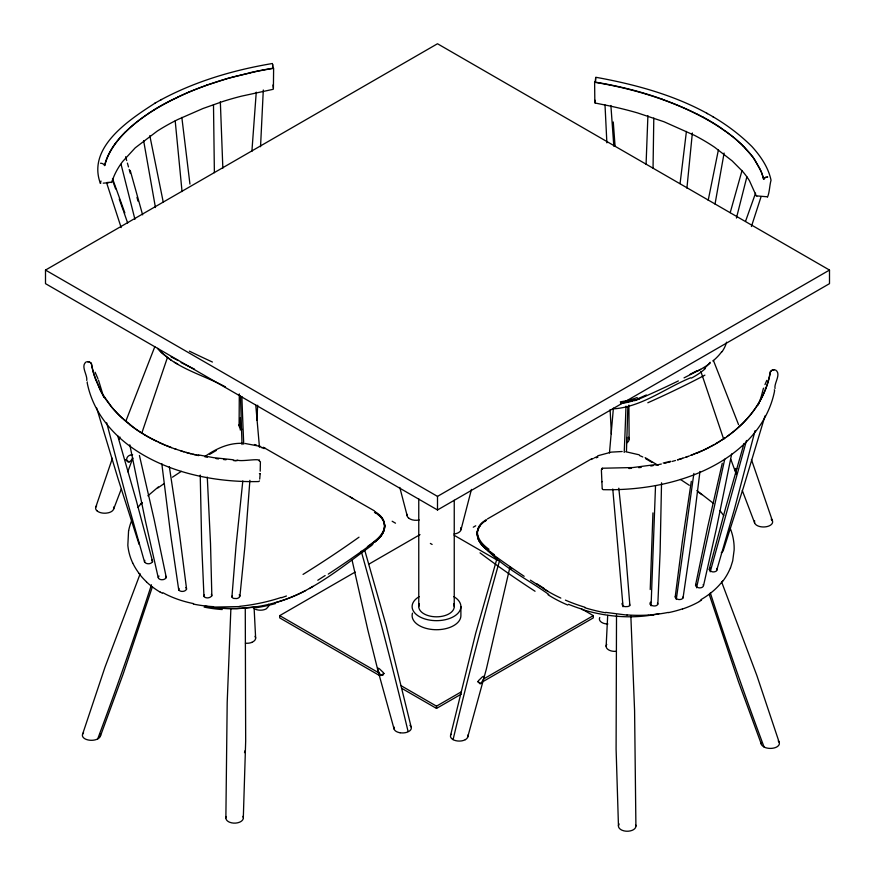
<?xml version="1.0" encoding="UTF-8"?>
<svg xmlns="http://www.w3.org/2000/svg" width="875" height="875" viewBox="0 0 875 875"><rect width="100%" height="100%" fill="white"/><g stroke="black" fill="none" stroke-linecap="round" stroke-linejoin="round"><path stroke-width="1.31" d="M225.87 817.983L227.194 702.483L230.858 609.197M239.094 425.447L239.302 393.936M616.514 614.928L616.098 749.186L618.461 825.934M273.623 68.184L273.405 88.353L272.956 84.963M653.8 118.059L653.045 168.077M661.533 482.814L660.122 551.873L657.836 604.231M260.214 471.188L260.4 461.639M651.077 605.817L655.517 485.833M650.223 589.564L652.947 512.903M627.856 407.017L626.445 451.511M595.383 82.141L595.667 77.678L595.383 82.141L602.777 83.431A189.973 87.052 8.6 0 1 640.27 92.116A187.775 85.925 8.7 0 1 662.353 99.247M646.067 164.456L647.905 115.664M243.316 817.808L245.678 741.081L245.273 608.169M263.298 89.994L260.542 146.716M606.134 646.319L607.698 615.387M256.845 420.164L257.688 405.223M100.723 183.28L100.373 183.225A196.798 90.092 -8.6 0 1 101.019 181.059M138.644 541.953L139.409 543.955M251.891 151.419L256.255 92.159M231.919 597.1L236.075 545.53L242.812 480.933M245.273 750.411L244.497 752.653M249.889 480.331L244.891 546.438L239.881 596.575M259.711 479.084L260.17 473.703M609.47 452.955L613.397 408.133M692.355 132.989L686.919 188.147M259.35 461.114C261.363 457.57 240.505 462.186 237.07 459.977M680.072 183.586L686.416 131.414M675.205 596.969L682.314 541.745L691.305 481.327M699.956 471.461L691.097 542.883L683.036 597.986M676.288 599.452L693.875 473.43M595.066 100.264L594.836 102.047L594.617 81.911M259.383 460.753L259.514 460.184M128.581 530.611L127.837 545.278A113.017 76.65 -6.4 0 0 131.239 559.562L132.683 563.041M724.106 153.037L715.028 204.061M775.02 388.533C773.883 383.031 781.703 373.964 775.523 369.95M718.441 149.702L708.203 200.266M695.505 585.408L707.733 526.892L722.258 463.291M731.697 453.928L716.439 528.467L703.566 585.484M770.47 371.853A3.894 3.172 6.7 0 1 774.495 369.873A3.905 3.183 6.7 0 0 770.47 371.853L769.464 376.83A189.973 128.428 10.4 0 1 759.631 401.516A187.775 126.962 10.5 0 1 749.722 415.647A190.739 128.964 10.5 0 1 726.666 436.756M696.577 587.77L724.73 459.211M509.983 566.956L486.369 669.014L467.688 737.122M450.625 735.164L475.683 633.314L497.098 558.141M602.438 469.219L602.262 468.234L602.142 468.945L602.262 468.234L632.756 467.556L655.758 464.559M471.45 489.42L461.027 529.627M746.878 176.805L736.422 218.061M484.028 677.939L484.28 676.43L483.339 676.364A3.828 0.613 -37.4 0 0 482.289 676.933L478.406 680.739A4.014 2.745 -29.1 0 0 478.155 681.866L479.948 683.769A4.277 2.767 -78.4 0 0 481.031 683.517L483.919 678.333M755.081 430.653L734.289 509.688L716.548 570.85A4.047 2.658 1.1 0 1 712.469 571.856L710.456 571.134A3.905 2.559 0.7 0 1 710.03 568.017M709.155 569.592L725.67 507.741L744.013 443.527M710.227 571.812L746.506 440.497M742.044 170.472L730.209 212.647M765.023 415.866L743.531 487.222L723.177 550.802M152.414 586.72L123.244 673.761L100.33 736.323M761.064 196.722L751.417 226.516M82.589 734.202L104.956 667.286L140.175 573.781M167.333 357.809L141.816 433.092M95.747 507.238L112.405 458.27M273.35 88.856L273.295 89.02A1.312 1.192 7.8 0 1 273.098 89.327L241.445 96.173A158.036 72.341 -8.6 0 0 222.961 101.445L202.934 108.522L177.953 119.448A176.564 80.817 -8.6 0 0 157.248 131.097L135.209 147.853L122.598 161.569A186.856 85.531 -8.6 0 0 113.192 178.248L111.628 182.47A1.302 0.7 37.7 0 1 111.333 182.448L111.169 182.405M755.562 193.167L745.577 221.2M730.483 567.93L732.703 560.886L734.136 550.025A113.138 76.748 2.5 0 0 733.316 539.055A112.809 76.956 -0.1 0 0 731.5 531.803A112.503 77.066 -1.3 0 0 730.198 528.227M127.772 471.767L132.836 458.052M119.044 439.491L119.963 437.008M125.967 420.853L154.82 346.664M113.619 509.097L121.22 489.191M764.969 384.606L766.806 380.352M132.639 458.095C126.853 468.464 122.762 454.869 132.628 454.748M232.291 595.798L232.105 597.133A4.309 2.428 -8.8 0 0 233.745 598.423L236.677 598.555A3.686 2.056 -8.8 0 0 239.225 597.362L239.772 595.612A4.309 2.406 -8.3 0 0 239.181 594.858M87.325 381.938L87.15 382.55A196.798 133.055 -10.5 0 0 258.65 481.556L259.481 480.933M479.511 526.356L477.739 530.053A41.934 22.553 7.9 0 0 477.203 533.98M204.302 594.923L204.083 595.372A4.047 2.373 -7.2 0 0 205.68 597.636L207.069 597.898A3.905 2.275 -7.1 0 0 210.864 596.739A3.905 2.275 -7.1 0 0 211.356 594.344M606.747 644.438L606.288 645.356A8.903 5.141 0 0 0 606.769 648.2A8.827 5.097 0 0 0 609.262 650.202A8.466 4.889 0 0 0 616.383 651.284M743.334 146.169L752.894 157.106L759.577 168.186A202.344 92.772 8.4 0 1 761.141 171.555A211.684 97.212 8.2 0 1 763.58 179.298L764.236 178.336A3.916 3.194 -6.8 0 1 765.789 177.319M138.031 507.423L141.827 502.447M147.897 495.808L158.375 486.927M374.15 542.237L374.172 542.227A874.059 451.161 -11.5 0 1 328.278 574.109M367.391 546.623L374.139 541.691M157.905 487.944L163.909 483.744M763.831 388.139L763.667 388.248A1.302 0.58 -35.2 0 0 763.372 388.489L761.808 394.472A186.856 126.339 10.5 0 1 758.198 404.994M721.098 440.442L725.506 437.467M172.452 477.192L181.311 471.362M275.188 602.711C311.817 592.627 341.567 567.241 371.722 545.409A26.786 14.208 -10.4 0 0 372.991 543.9M148.389 113.444L153.902 109.9M317.8 580.256L325.139 575.542M309.4 588.547L313.009 586.359M155.542 102.834C130.178 119.186 86.778 146.967 100.373 183.312M205.056 456.422C216.202 448.536 229.294 442.542 243.239 443.395M209.716 454.333L216.213 450.505M701.52 600.152L699.42 601.355M83.552 732.791A8.477 4.9 0 0 0 83.858 738.062A8.958 5.173 0 0 0 87.916 739.911A9.439 5.447 0 0 0 93.067 740.217A9.231 5.327 0 0 0 97.705 738.905L98.886 738.15A8.466 4.889 0 0 0 100.188 733.83M45.5 270.069L437.5 43.75L829.5 270.069L829.5 283.653L437.5 509.972L45.5 283.653L45.5 270.069L437.5 496.387L829.5 270.069M379.914 675.752L279.705 617.892L279.705 615.628L355.163 572.064M369.305 563.905L420 534.636M487.32 519.006L591.762 458.708M401.144 685.738L436.505 706.158L461.267 691.862M483.667 678.934L593.305 615.628L593.305 617.892L482.486 681.877M402.314 688.68L436.505 708.422L461.267 694.127M160.803 99.903C195.475 81.222 233.745 70.011 272.453 63.503M352.078 560.153L367.85 630.033L377.912 670.436L380.734 675.38L384.18 673.455M154.777 103.261L161.525 99.487M700.645 369.359L684.031 377.869M697.069 371.295L700.667 369.348A111.519 49.711 -2.9 0 0 710.139 363.18M690.102 374.259L697.102 370.694M690.572 377.803C664.934 388.303 641.112 407.389 612.653 408.909M305.616 590.658C275.056 606.55 239.116 612.489 205.177 606.123M86.253 361.845C80.27 365.958 87.609 374.773 86.756 380.417M132.147 454.792L131.316 455.022M177.614 97.125L180.819 95.638A200.386 92.258 -8.5 0 1 208.152 84.678L218.958 81.08A171.281 77.897 -8.7 0 1 233.789 76.781M638.805 398.311L646.373 394.975M189 92.061L172.134 99.783A183.312 83.803 -8.7 0 0 153.836 109.878M695.242 453.644L697.386 452.78M690.594 455.448L702.866 450.363A183.312 124.009 10.5 0 0 714.262 444.5M686 457.122L689.456 455.886M206.609 85.236L227.773 78.422L249.955 72.833M281.509 597.723L286.453 596.006M597.745 455.788L611.341 452.123L622.18 451.511M601.65 481.644L602.361 481.556M233.778 76.77L256.966 71.345A211.684 98.306 -8.6 0 1 272.858 68.447M756.886 196.153L756.733 196.197A1.312 0.7 -37.6 0 1 756.438 196.23L749.47 180.764A158.036 72.341 8.6 0 0 742.58 171.38L732.156 160.891L714.689 147.306A176.564 80.817 8.6 0 0 694.641 135.417L663.95 121.734L637.536 112.919A186.856 85.531 8.6 0 0 603.98 104.803L595.142 103.02M663.173 463.05L670.48 461.289M664.464 463.312L666.848 462.744M658.766 613.747C633.248 619.259 606.419 616.984 581.58 609.339M657.825 464.756L661.347 464.023M656.042 465.106L658.459 464.625M650.759 466.014L653.122 465.631M256.113 606.812L236.917 608.595L222.688 608.377M638.706 467.666L641.222 467.392M106.827 182.536L110.698 182.208M103.217 183.159L108.948 182.689M239.652 606.583L213.205 607.108M648.2 615.245L653.406 614.852M628.928 468.508L631.477 468.322M767.069 177.034L767.736 177.023A3.905 3.172 -6.8 0 0 763.602 179.309M259.405 473.561L260.116 473.659M245.066 443.472L260.848 446.502M233.078 459.747L213.555 457.647L198.559 454.913M757.367 195.956L767.211 196.777M627.047 615.103L605.642 612.369M625.767 451.741L639.275 454.836M736.083 468.562L736.914 468.781L735.23 468.562L734.792 469.295L736.422 473.441M595.777 77.263C651.908 87.402 710.511 105.339 751.92 146.541C760.594 156.122 768.348 167.366 771.028 180.195C769.606 185.238 769.486 193.003 767.506 197.05M264.064 447.694L374.456 510.902M225.433 386.881C202.836 374.62 175.164 368.288 157.719 348.338M380.745 675.38L382.834 675.336L383.622 673.75A4.014 2.745 29.1 0 0 383.381 672.634L379.498 668.839A3.828 0.602 37.2 0 0 378.448 668.27L377.584 668.128L377.748 669.834M157.27 441.47L152.031 438.889A183.312 124.009 -10.5 0 1 134.695 428.236L122.139 418.042A201.994 136.336 -10.2 0 1 111.661 407.094L102.123 393.575L95.43 379.039A202.344 136.806 -10.1 0 1 93.953 374.456A211.542 142.986 -9.8 0 1 91.416 363.716L90.781 362.808M171.128 356.923L178.128 360.489M696.697 113.848L702.975 117.119M174.442 362.283L177.658 364.033M477.597 681.57L481.031 683.484M712.688 116.594L713.453 117.031M706.705 113.258L707.427 113.663M162.356 593.25L160.256 592.036M242.134 429.494L241.511 429.133A9.231 5.327 0 0 1 239.236 426.453A9.439 5.447 0 0 1 239.269 424.452M454.191 535.314L497.809 560.503M509.6 567.306L511.962 568.662M581.514 608.825L593.305 615.628M279.705 615.628L378.733 672.809M645.575 458.62L652.061 462.438M645.138 457.625L657.88 465.216M125.278 459.539L129.27 461.934M543.933 588.919L547.947 591.369A111.519 59.456 10.4 0 0 560.82 598.095M547.936 591.369L530.425 580.169M778.214 740.895A8.477 4.9 0 0 1 777.93 746.156A8.947 5.162 0 0 1 774.681 747.808L773.883 748.016A9.417 5.436 0 0 1 767.047 748.059A9.155 5.283 0 0 1 764.072 747.009L762.431 745.85A8.466 4.889 0 0 1 761.381 742.438M536.637 583.658L543.977 588.361M548.767 594.464C528.609 579.906 505.094 568.531 487.823 550.55M680.466 479.467L689.325 485.308M98.12 380.002L98.273 380.111A1.312 0.591 35.1 0 1 98.569 380.363L103.698 397.217M465.314 739.648A8.564 4.944 0 0 1 460.873 740.983A8.859 5.108 0 0 1 453.075 739.627L451.992 738.883A8.4 4.845 0 0 1 451.106 734.234M696.905 490.547L713.595 503.486M698.873 492.548L701.87 494.648M171.434 360.467L161.492 352.691L157.872 348.534M724.73 130.583L727.147 132.355A200.386 92.094 8.5 0 1 744.133 146.978L749.306 152.6M487.637 549.795L494.386 554.728M487.627 550.353L487.605 550.331A41.694 22.991 9 0 1 477.969 529.517M130.277 424.977L127.859 423.041A200.386 135.264 -10.2 0 1 123.222 419.038M151.692 559.792L152.327 560.7A3.894 2.537 -1.1 0 1 148.116 563.763A3.894 2.537 -1.1 0 1 144.812 560.35M720.038 510.661L723.734 515.659M382.309 518.58L382.386 518.7A42.022 22.827 -7.8 0 1 382.681 519.137M774.277 389.747L774.627 390.655A196.798 133.055 10.5 0 1 603.127 489.672L602.295 489.038M650.322 604.308L650.103 603.859A4.058 2.352 6.9 0 1 650.65 602.175M629.486 603.903L629.672 605.238A4.309 2.428 8.9 0 1 628.031 606.528L625.1 606.659A3.686 2.056 8.8 0 1 622.552 605.478L622.005 603.728A4.309 2.406 8.2 0 1 622.595 602.973M97.891 378.602L95.102 372.225M242.933 816.32L243.141 816.812A9.417 5.436 0 0 1 242.725 819.788A9.122 5.261 0 0 1 239.619 822.172A8.477 4.9 0 0 1 229.775 822.292A8.947 5.162 0 0 1 226.909 820.411L226.548 819.952A9.417 5.436 0 0 1 226.198 816.484M713.409 360.423L738.566 424.681M721.602 581.897L756.82 675.391L779.177 742.284M754.622 522.878L742.295 490.514M761.458 744.45L738.533 681.877L709.362 594.825M736.312 474.305L730.833 459.342M112.492 178.522L124.852 212.92M112.438 180.053L115.631 188.923M119.241 199.062L123.277 210.481M723.756 439.359L700.897 371.569M751.428 459.506L772.483 520.986M594.891 102.55L594.945 102.714A1.302 1.192 -7.9 0 0 595.142 103.02M123.736 211.75L127.652 223.005M121.166 227.588L106.63 182.842M139.037 544.25L118.278 479.456L96.666 408.013M364.678 550.025L386.094 625.198L411.163 727.081A8.466 4.889 0 0 1 409.828 730.745L408.702 731.511A8.816 5.086 0 0 1 400.148 732.758M117.677 435.695L136.15 500.019L152.666 561.837M144.616 562.253L127.52 501.977L106.684 422.822M394.089 729.017L377.858 670.228M125.606 156.756L126.689 160.562M127.411 163.111L128.494 166.917M130.222 170.428L142.625 214.856M129.216 169.466L130.277 173.272M136.97 197.378L138.009 201.152M399.777 487.408L407.214 515.878M134.925 219.286L121.067 164.336M139.431 455.481L154.088 519.214L166.316 577.686M158.255 577.763L145.381 520.789L129.795 444.795M149.811 135.647L163.242 202.114M477.225 533.98L477.991 538.027M155.444 207.55L143.642 140.722M169.356 466.812L179.506 534.1L186.616 589.28M178.784 590.297L170.723 535.238L161.809 463.684M384.552 525.875L384.048 521.959A42.066 22.586 -7.1 0 0 382.298 518.241M181.836 117.381L189.941 184.078M618.8 488.184L625.734 554.17L629.891 605.675M623.055 606.791L612.773 488.994M182.044 191.57L175.197 120.892M259.47 447.322L255.784 405.256M602.186 488.534L601.377 469.678M613.266 121.986L615.081 146.256M610.892 105.492L613.823 146.169M723.133 550.058L722.367 552.07A4.309 2.909 -0.8 0 1 721.23 552.792M611.384 433.945L610.116 409.686M254.078 607.283L255.642 638.225M207.277 477.094L210.514 543.594L211.848 595.973M203.973 596.564L201.688 544.261L200.233 475.059M630.853 615.978L634.583 710.587L635.906 826.087M605.008 104.945L606.878 142.833M220.336 101.675L222.841 168.153M242.025 444.555L240.45 395.916M628.895 405.081L629.136 439.206M214.386 172.681L213.489 104.65M460.895 606.583L460.895 615.628A24.391 14.088 0 0 1 434.383 629.661A24.391 14.088 0 0 1 412.486 613.178M454.245 500.281L454.245 606.583M437.5 496.387L437.5 509.972M436.505 706.158L436.505 708.422M418.764 498.914L418.764 606.583M453.753 596.619A24.391 14.088 0 0 1 453.753 616.536A24.391 14.088 0 0 1 419.256 616.536A24.391 14.088 0 0 1 419.256 596.619M453.644 603.925A17.741 10.237 0 0 1 436.505 616.82A17.741 10.237 0 0 1 419.377 603.925M255.019 636.322A8.739 5.042 0 0 1 251.825 642.348M251.858 642.381A8.433 4.867 0 0 1 245.427 643.18M185.839 587.573A3.894 2.363 -5.2 0 1 182.984 591.402A3.894 2.363 -5.2 0 1 179.025 588.372M165.823 576.253A3.894 2.45 -3.2 0 1 161.82 579.753A3.894 2.45 -3.2 0 1 158.998 576.034M138.666 572.83A112.361 76.737 -9.6 0 1 132.748 563.019M146.519 581.842A111.716 77.033 -11.9 0 1 138.545 572.873M160.147 592.123A111.234 77.35 -13.1 0 1 146.442 581.886M140.787 504.558A112.033 77.175 2.5 0 1 142.067 502.961M128.658 530.622A112.733 76.814 -0.2 0 1 131.95 519.881M281.302 597.439A112.503 62.792 -9.6 0 1 266.044 601.803A112.809 64.378 -9.4 0 1 255.577 604.013A113.138 67.648 -9.3 0 1 239.662 606.32M213.358 606.659A112.416 74.616 -10.8 0 1 193.32 604.067M193.583 603.619A111.486 76.07 -11.9 0 1 162.958 592.747M374.467 512.312A41.727 22.4 -7 0 1 374.533 541.833M373.953 541.625A41.3 21.788 -10.7 0 0 383.688 529.933A41.737 22.345 -9.4 0 0 384.519 525.875M359.002 537.184A872.441 440.88 -12.2 0 1 303.045 574.405M378.131 514.631A41.716 22.662 -7.7 0 1 374.38 542.303A41.606 22.892 -9.1 0 0 383.753 521.413M374.916 512.531A41.716 22.662 -7.7 0 1 376.042 513.198M383.534 520.898A41.606 22.892 -9.1 0 0 383.37 520.516L383.338 520.373A42.022 22.827 -7.8 0 0 382.911 519.531M375.441 512.236A42.055 22.761 -7.1 0 1 376.578 512.958M378.623 514.467A42.055 22.761 -7.1 0 1 381.817 517.781M382.134 518.23A42.055 22.761 -7.1 0 1 382.364 518.569M375.222 511.886A42.044 22.433 -6.1 0 1 381.675 517.366M350.295 497.011A518.503 2.439 29.8 0 1 352.964 498.553M392.164 521.248A518.503 2.439 29.8 0 1 395.5 523.184M430.358 543.43A518.503 2.439 29.8 0 1 432.119 544.458M254.45 444.511A41.727 29.225 4.3 0 1 256.266 444.959M263.178 447.256A41.727 29.225 4.3 0 1 264.786 447.956M222.272 609.547A109.441 74.616 -12.1 0 1 204.127 607.075M275.592 603.52A97.377 57.433 -9.6 0 1 256.222 607.709M361.211 551.195A4234.191 1968.98 51.8 0 1 408.002 731.161M260.969 447.409A42.066 27.18 3.8 0 1 264.228 448.602M409.916 725.309A8.312 4.802 0 0 1 411.163 727.081M394.122 727.081A8.466 4.889 0 0 0 395.358 730.822A8.553 4.944 0 0 0 400.105 732.758M237.3 460.633A189.973 128.373 -10.4 0 1 233.538 460.403M226.023 459.769A189.973 128.373 -10.4 0 1 223.53 459.517M218.531 458.916A189.973 128.373 -10.4 0 1 216.038 458.577M207.331 457.231A187.775 126.984 -10.5 0 1 204.859 456.772M198.723 455.514A187.775 126.984 -10.5 0 1 192.653 454.081M191.395 453.841A190.739 128.975 -10.5 0 1 185.423 452.2A188.562 127.619 -10.6 0 0 187.775 452.922M184.231 451.85A190.739 128.975 -10.5 0 1 174.902 448.82M171.478 447.584A190.739 128.975 -10.5 0 1 165.878 445.375M164.773 444.916A190.739 128.975 -10.5 0 1 158.266 442.028M122.478 418.348A200.386 135.264 -10.2 0 1 110.884 406.109L105.7 399.252A171.281 115.905 -10.7 0 1 99.991 389.681L93.92 374.38A211.684 143.084 -9.9 0 1 91.416 363.716A3.905 3.194 -6.9 0 0 87.27 361.758L87.938 361.725A3.883 3.161 -6.7 0 1 89.217 361.911M236.009 460.666A188.562 127.619 -10.6 0 1 233.406 460.502M198.406 455.558A188.562 127.619 -10.6 0 1 196.022 455.022M194.83 454.738A188.562 127.619 -10.6 0 1 192.467 454.158M191.286 453.862A188.562 127.619 -10.6 0 1 188.945 453.239M184.297 451.938A188.562 127.619 -10.6 0 1 180.863 450.877M176.323 449.389A188.562 127.619 -10.6 0 1 158.003 441.984M156.975 441.503A188.562 127.619 -10.6 0 1 143.27 434.087M142.352 433.519A188.562 127.619 -10.6 0 1 130.156 425.053M151.462 584.795A4233.994 2908.609 71.9 0 1 97.705 738.905M764.072 747.009A4233.994 2908.609 -71.9 0 1 710.314 592.9M453.075 739.627A4234.191 1968.98 -51.8 0 1 499.472 560.941M467.655 735.175A8.433 4.867 0 0 1 465.336 739.67M535.052 591.259A872.145 456.05 11.1 0 1 480.025 552.869M488.994 549.281A41.727 21.919 10.9 0 1 483.908 521.194M485.002 520.461A41.727 21.919 10.9 0 1 486.172 519.783M487.32 549.916A41.333 22.061 9.7 0 1 477.827 538.016M478.352 528.566A41.694 22.991 9 0 1 478.811 527.636M479.347 526.728A41.694 22.991 9 0 1 479.959 525.842M485.188 521.03A41.694 22.991 9 0 1 486.314 520.33A41.694 22.608 9.6 0 0 485.1 521.008M488.075 550.145A41.694 22.608 9.6 0 1 478.702 527.68M479.227 526.75A41.694 22.608 9.6 0 1 479.828 525.842M716.931 568.466A3.905 2.559 0.7 0 1 717.15 569.931M703.161 584.577A3.894 2.472 2.7 0 1 699.552 587.891A3.894 2.472 2.7 0 1 695.953 584.369M682.992 596.936A3.894 2.384 4.7 0 1 678.388 599.473A3.894 2.384 4.7 0 1 675.948 595.678M657.442 603.094A3.894 2.286 6.7 0 1 655.331 605.905A3.894 2.286 6.7 0 1 650.278 604.319M668.27 612.402A112.361 74.955 11 0 1 653.297 614.589M648.145 615.081A113.017 72.013 9.9 0 1 627.025 614.928M682.522 608.847A111.716 76.595 12.2 0 1 668.423 612.642M699.53 601.453A111.234 77.306 13.2 0 1 682.62 608.967M584.938 607.261A112.033 61.086 9.9 0 1 565.403 600.13M605.544 612.795A112.733 64.739 9.4 0 1 584.675 607.688M730.384 567.908A112.416 76.683 9.3 0 1 722.892 581.087M722.695 580.989A111.486 76.716 11.5 0 1 700.93 599.659M596.367 457.789A41.727 27.442 -3.4 0 1 597.92 457.133M591.336 459.495A42.044 27.234 -3.8 0 1 593.294 458.434M594.311 457.931A42.044 27.234 -3.8 0 1 597.439 456.542M479.577 526.367A42.066 22.4 5.9 0 1 484.542 521.5M473.277 527.198A518.503 2.33 -29.8 0 1 475.737 525.766M524.169 576.297A876.203 452.375 11.5 0 1 487.375 550.452M581.744 609.087A93.942 51.002 10.2 0 1 568.575 604.319M567.798 605.041A92.805 49.93 10.4 0 1 548.078 594.781M639.745 455.667A41.3 28.831 -4.1 0 1 642.797 456.991M721.066 440.42A183.312 124.009 10.5 0 1 715.258 443.931M682.533 458.325A201.994 136.15 10.3 0 1 677.862 459.791M675.489 460.491A201.994 136.15 10.3 0 1 671.978 461.475M770.263 371.809A188.562 127.619 10.6 0 1 738.708 427.186M737.953 427.864A188.562 127.619 10.6 0 1 726.534 436.92M725.67 437.533A188.562 127.619 10.6 0 1 723.898 438.736M723.012 439.338A188.562 127.619 10.6 0 1 721.197 440.508M720.278 441.087A188.562 127.619 10.6 0 1 715.608 443.909M714.645 444.467A188.562 127.619 10.6 0 1 710.763 446.6M709.778 447.125A188.562 127.619 10.6 0 1 703.752 450.111M702.723 450.592A188.562 127.619 10.6 0 1 697.506 452.911M694.181 454.081A200.386 135.1 10.3 0 1 690.922 455.339M687.619 456.542A200.386 135.1 10.3 0 1 685.387 457.33M684.261 457.702A200.386 135.1 10.3 0 1 680.859 458.817M679.711 459.178A200.386 135.1 10.3 0 1 677.414 459.878M670.392 461.836A200.386 135.1 10.3 0 1 668.03 462.448M635.764 825.081A9.439 5.447 0 0 1 635.239 828.056A8.958 5.173 0 0 1 632.023 830.386A8.477 4.9 0 0 1 622.191 830.288L621.513 829.97A9.198 5.316 0 0 1 618.603 826.941A9.472 5.469 0 0 1 619.128 823.966M97.278 511.066A8.477 4.9 0 0 1 96.611 505.816M97.278 511.066A9.122 5.261 0 0 0 101.402 512.859A9.417 5.436 0 0 0 106.564 513.089L108.248 512.816A8.958 5.173 0 0 0 112.284 510.945A8.466 4.889 0 0 0 113.542 507.084M419.191 519.958A8.739 5.042 0 0 1 408.745 518.109M408.691 518.131A8.433 4.867 0 0 1 407.302 514.413M212.428 362.031A872.441 363.683 4.7 0 1 189.394 351.148M194.48 369.141A874.059 374.762 4 0 1 181.125 362.6M243.742 444.161A4234.191 2841.705 -69.8 0 1 241.872 396.539M253.258 607.928A8.816 5.086 0 0 0 254.308 608.683L255.642 609.339A8.466 4.889 0 0 0 261.975 610.105A8.312 4.802 0 0 0 265.738 609.087A8.487 4.9 0 0 0 266.383 608.748L268.713 606.178A8.903 5.141 0 0 0 268.702 604.264M115.303 143.434A189.973 86.986 -8.6 0 0 105.514 161.995L104.541 165.55A3.894 3.183 6.7 0 0 100.505 163.253M115.347 143.434A187.775 85.936 -8.7 0 1 125.267 132.027M125.377 132.037A190.739 87.303 -8.7 0 1 148.498 113.477M189.066 92.094A201.994 93.034 -8.5 0 1 206.664 85.28M272.814 68.239A211.542 98.459 -8.6 0 0 256.769 71.203A202.344 93.384 -8.6 0 0 249.9 72.713M104.803 165.528A188.562 86.122 -8.7 0 1 177.855 97.245M240.275 430.073A4233.994 1868.639 -50.4 0 1 240.33 417.812M626.697 437.456A4233.994 1868.639 50.4 0 1 626.719 442.903A9.155 5.283 0 0 0 628.534 441.186A9.417 5.436 0 0 0 628.458 437.238M625.986 406.12A4234.191 2841.705 69.8 0 1 624.214 452.441M607.884 623.952A8.4 4.845 0 0 1 603.105 623.131A8.739 5.042 0 0 1 599.758 617.52M704.889 375.145A872.145 379.28 -3.6 0 1 647.817 402.773M637.208 397.502A41.727 18.266 -3.4 0 1 620.288 401.833M639.166 398.486A41.333 18.769 -2.9 0 1 620.528 403.616M638.991 399A41.311 19.25 -1.7 0 1 634.627 400.695M638.619 398.825A41.322 19.053 -1.9 0 1 634.287 400.466M721.602 351.838A112.033 50.761 -2 0 1 712.862 361.014M726.556 342.169A112.733 52.183 0.2 0 1 721.941 351.881M633.642 400.039A41.737 18.845 -2.4 0 1 620.692 402.905M633.839 400.159A41.759 19.097 -2.3 0 1 620.856 403.091M678.388 380.909A876.203 375.802 -4 0 1 639.089 399.033M710.139 362.272A93.942 42.175 -2.2 0 1 704.277 368.408M705.283 368.605A92.805 41.431 -2.5 0 1 691.403 378.109M453.961 533.991A8.903 5.141 0 0 0 455.58 533.717A8.827 5.097 0 0 0 459.047 532.273A8.466 4.889 0 0 0 460.72 527.691M662.266 99.323A190.739 87.292 8.7 0 1 696.577 113.892M703.041 117.086A183.312 83.803 8.7 0 1 720.409 127.531L732.878 136.795A201.994 92.859 8.5 0 1 743.269 146.18M763.667 179.309A211.542 97.191 8.1 0 0 761.162 171.555L755.016 160.136A171.281 78.181 8.9 0 0 749.284 152.6M595.328 82.392A188.562 86.122 8.7 0 1 724.478 130.648M772.275 520.494A8.477 4.9 0 0 1 770.973 524.814L770.427 525.208A9.198 5.316 0 0 1 765.155 526.881A9.472 5.469 0 0 1 760.003 526.586A9.013 5.206 0 0 1 756.492 525.131L755.956 524.727A8.466 4.889 0 0 1 754.677 520.866M771.148 519.137A8.477 4.9 0 0 1 771.98 520.023M272.606 64.258L272.858 68.414L272.617 64.28"/></g></svg>
